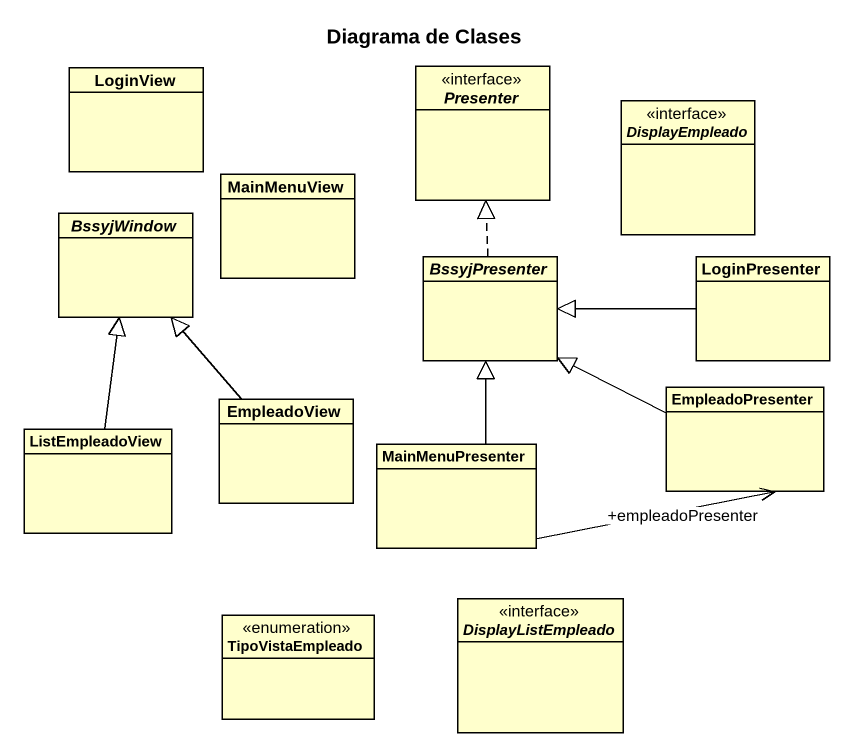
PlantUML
@startuml
title Diagrama de Clases
hide circle
hide empty members
class LoginView
interface Presenter <<interface>>
interface DisplayEmpleado <<interface>>
abstract class BssyjWindow
class MainMenuView
abstract class BssyjPresenter
class LoginPresenter
class ListEmpleadoView
class EmpleadoView
class EmpleadoPresenter
class MainMenuPresenter
enum TipoVistaEmpleado
interface DisplayListEmpleado <<interface>>
BssyjPresenter .up.|> Presenter
LoginPresenter -left-|> BssyjPresenter
ListEmpleadoView -up-|> BssyjWindow
EmpleadoView -up-|> BssyjWindow
EmpleadoPresenter -left-|> BssyjPresenter
MainMenuPresenter -up-|> BssyjPresenter
MainMenuPresenter -right-> "+empleadoPresenter" EmpleadoPresenter
@enduml
